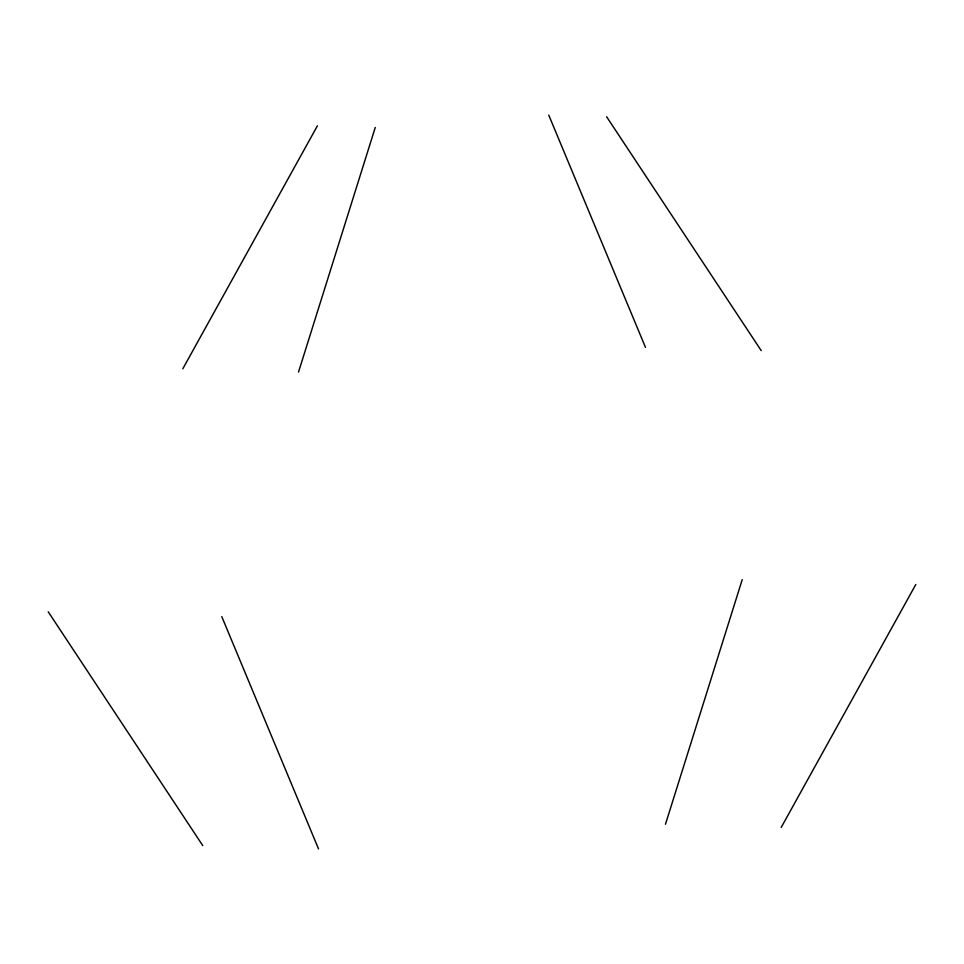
<?xml version="1.0" encoding="UTF-8"?>
<svg xmlns="http://www.w3.org/2000/svg" width="964" height="964" viewBox="0 0 964 964"><rect width="100%" height="100%" fill="white"/><g stroke="black" fill="none" stroke-linecap="round" stroke-linejoin="round"><path stroke-width="1.45" d="M298.527 372.032L375.273 127.441M665.473 824.244L742.22 579.641M182.811 368.79L317.409 125.814M781.189 827.474L915.8 584.509M606.609 116.728L761.211 350.619M48.2 611.754L202.789 845.645M548.757 115.114L645.482 347.377M221.78 616.623L318.518 848.886"/></g></svg>
